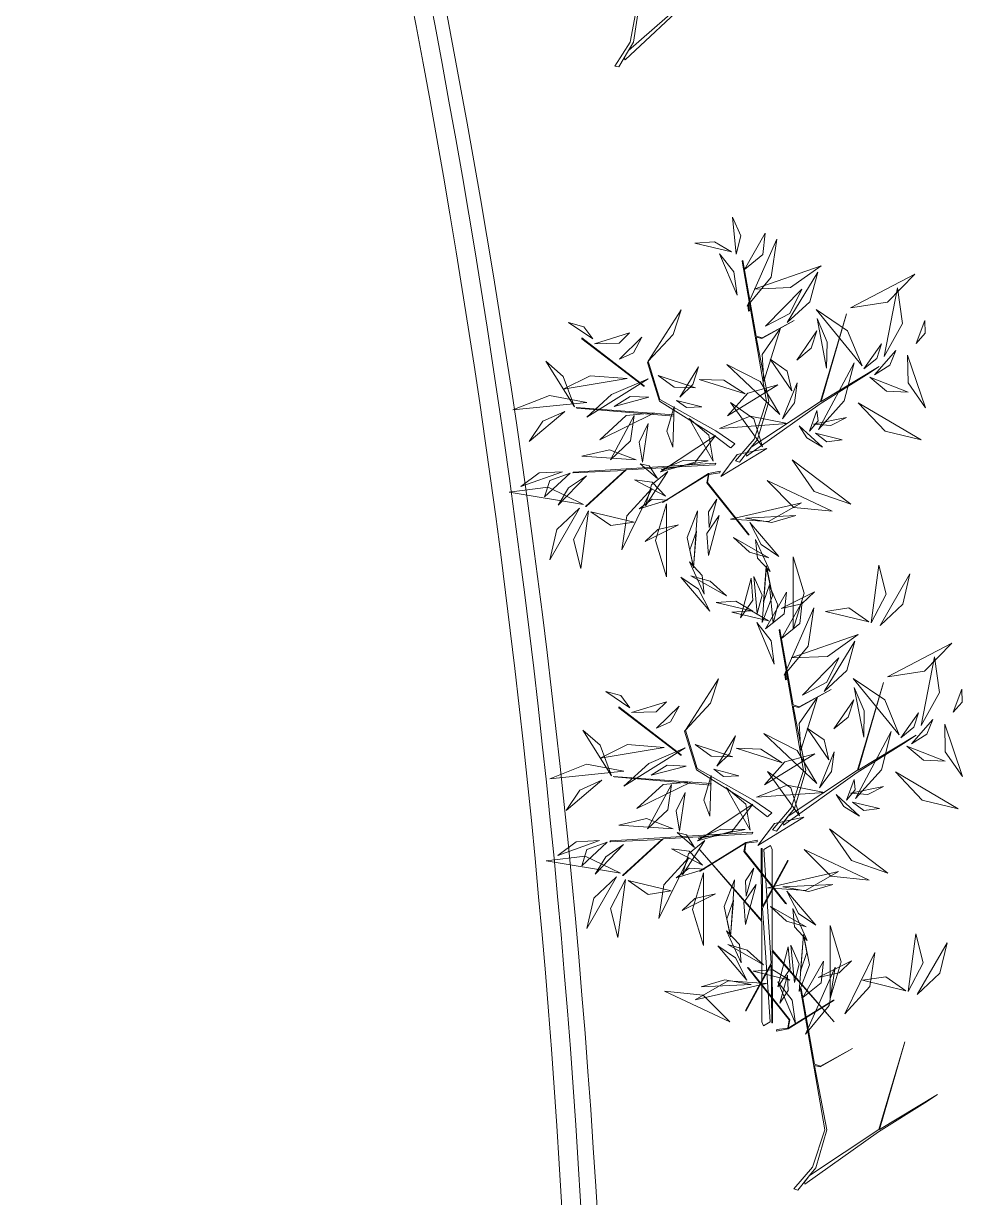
# Model space of a CAD drawing. Header units: centimetres. Extents: x 16433 to 114398, y -50094 to -12305.
# Drawn here: x 50772.4 to 51021.6, y -31588.8 to -31277.3 of the extents above; entities that cross this region are included whole.
import ezdxf

# ---------------------------------------------------------------- set-up
doc = ezdxf.new("R2010")
doc.units = ezdxf.units.CM
doc.header["$LTSCALE"] = 0.5
doc.layers.get('0').update_dxf_attribs({"linetype": 'CONTINUOUS'})
doc.layers.add('3-BAT C-Niveau-3', color=7, linetype='CONTINUOUS')

# ---------------------------------------------------------------- blocks, each defined once
blk = doc.blocks.new('Groupe-1')
at = {"color": 253, "linetype": 'Continuous', "lineweight": 5, "true_color": 0xa0a0a4, "flags": 128}
for points in [[(17786.23, -47151.85), (17786.34, -47151.61), (17789.29, -47177.46), (17788.9, -47177.47)], [(17795.16, -47168.28), (17795.35, -47168.28), (17804.78, -47149.6), (17804.52, -47149.65)], [(17700.82, -47196.15), (17701.01, -47196.14), (17710.44, -47177.46), (17710.18, -47177.51)], [(17691.89, -47179.72), (17692, -47179.48), (17694.95, -47205.33), (17694.56, -47205.34)], [(17776.85, -47192.28), (17775.68, -47189.39), (17765.87, -47178.79), (17765.91, -47178.96), (17775.5, -47189.37), (17773.18, -47189.4), (17761.67, -47202.77), (17761.65, -47203.03), (17773.27, -47189.58), (17775.45, -47189.51), (17776.38, -47192.32)], [(17780.31, -47195.78), (17786.91, -47199.56), (17797.3, -47200.95), (17832.67, -47187.61), (17832.89, -47187.78), (17813.83, -47194.96), (17813.65, -47196.68), (17819.79, -47204.14), (17813.48, -47196.6), (17813.55, -47195.08), (17797.38, -47201.49), (17786.9, -47200.43), (17784.6, -47199.19), (17800, -47215), (17824.13, -47217.47), (17800.02, -47215.19), (17812.02, -47228.53), (17809.77, -47226.24), (17799.36, -47215.03), (17782.07, -47198.42), (17782.56, -47198.2), (17784.6, -47199.19), (17780.15, -47196.85)], [(17677.21, -47205.6), (17661.81, -47225.24), (17680.52, -47221.6), (17680.52, -47221.84), (17665.44, -47224.81), (17678.79, -47229.15), (17678.63, -47229.25), (17665.02, -47224.89), (17635.74, -47232.47), (17634.38, -47230.93), (17635.32, -47230.33), (17661.52, -47225.36), (17677.03, -47205.78)], [(17682.51, -47220.15), (17681.34, -47217.26), (17671.53, -47206.66), (17671.57, -47206.83), (17681.16, -47217.24), (17678.84, -47217.27), (17667.33, -47230.63), (17667.31, -47230.9), (17678.93, -47217.45), (17681.11, -47217.38), (17682.04, -47220.19)], [(17685.97, -47223.65), (17692.57, -47227.43), (17702.96, -47228.82), (17738.33, -47215.48), (17738.55, -47215.64), (17719.49, -47222.83), (17719.31, -47224.55), (17725.45, -47232.01), (17719.14, -47224.47), (17719.21, -47222.95), (17703.04, -47229.36), (17692.56, -47228.3), (17690.26, -47227.05), (17705.66, -47242.87), (17729.79, -47245.33), (17705.68, -47243.06), (17717.68, -47256.4), (17715.43, -47254.11), (17705.02, -47242.9), (17687.73, -47226.29), (17688.22, -47226.06), (17690.26, -47227.05), (17685.81, -47224.72)], [(17633.62, -47234.64), (17634.79, -47237.53), (17644.6, -47248.13), (17644.56, -47247.96), (17634.97, -47237.55), (17637.29, -47237.52), (17648.8, -47224.16), (17648.82, -47223.89), (17637.2, -47237.35), (17635.02, -47237.42), (17634.09, -47234.6)], [(17638.92, -47249.19), (17654.32, -47229.56), (17635.61, -47233.19), (17635.61, -47232.95), (17650.69, -47229.98), (17637.34, -47225.64), (17637.5, -47225.55), (17651.11, -47229.9), (17680.39, -47222.32), (17681.75, -47223.86), (17680.81, -47224.47), (17654.61, -47229.43), (17639.1, -47249.01)], [(17593.37, -47246.94), (17599.97, -47250.72), (17610.35, -47252.11), (17645.73, -47238.77), (17645.94, -47238.93), (17626.88, -47246.12), (17626.71, -47247.84), (17632.85, -47255.3), (17626.54, -47247.76), (17626.6, -47246.24), (17610.43, -47252.64), (17599.95, -47251.59), (17597.65, -47250.34), (17613.05, -47266.16), (17637.18, -47268.62), (17613.07, -47266.35), (17625.07, -47279.69), (17622.83, -47277.4), (17612.42, -47266.19), (17595.12, -47249.57), (17595.62, -47249.35), (17597.65, -47250.34), (17593.2, -47248.01)]]:
    blk.add_lwpolyline(points, close=True, dxfattribs=at)
for points in [[(17769.16, -47154.09), (17772.31, -47167.41), (17760.97, -47158.94), (17761.03, -47159.08), (17772.55, -47167.7), (17778.26, -47190.67), (17778.72, -47190.77), (17769.38, -47154.09), (17769.14, -47153.98), (17769.16, -47154.05)], [(17783.45, -47193.83), (17785.9, -47188.89), (17792.12, -47173.01), (17801.63, -47167.97), (17801.99, -47168.12), (17792.52, -47173.06), (17787.16, -47189.18), (17784.68, -47194.78), (17783.5, -47193.93)], [(17674.82, -47181.96), (17677.97, -47195.27), (17666.63, -47186.81), (17666.69, -47186.95), (17678.21, -47195.57), (17683.92, -47218.54), (17684.38, -47218.64), (17675.04, -47181.96), (17674.8, -47181.85), (17674.82, -47181.92)], [(17689.11, -47221.7), (17691.56, -47216.76), (17697.78, -47200.88), (17707.29, -47195.84), (17707.65, -47195.99), (17698.18, -47200.93), (17692.82, -47217.05), (17690.34, -47222.65), (17689.16, -47221.8)]]:
    blk.add_lwpolyline(points, dxfattribs=at)
at = {"color": 253, "linetype": 'Continuous', "lineweight": 5, "true_color": 0xa0a0a4}
for points in [[(17788.2, -47154.1, -223.19), (17788.17, -47144.08, -225.59), (17782.62, -47135.22, -225.79), (17782.62, -47135.22, -225.79), (17788.2, -47154.1, -223.19)], [(17788.2, -47154.1, -223.19), (17788.17, -47144.08, -225.59), (17782.62, -47135.22, -225.79), (17782.62, -47135.22, -225.79), (17788.2, -47154.1, -223.19)], [(17761.43, -47158.27, -186.41), (17764.14, -47148.22, -187.61), (17760.98, -47138.29, -186.97), (17760.98, -47138.29, -186.97), (17761.43, -47158.27, -186.41)], [(17768.93, -47151.2, -174.84), (17767.43, -47145.16, -175.45), (17763.01, -47141.1, -176.76), (17763.01, -47141.1, -176.76), (17768.93, -47151.2, -174.84)], [(17784.78, -47148.86, -215.73), (17781.11, -47143.59, -216.78), (17775.12, -47141.01, -215.22), (17775.12, -47141.01, -215.22), (17784.78, -47148.86, -215.73)], [(17784.78, -47148.86, -215.73), (17781.11, -47143.59, -216.78), (17775.12, -47141.01, -215.22), (17775.12, -47141.01, -215.22), (17784.78, -47148.86, -215.73)], [(17786.39, -47151.11, -214.21), (17793.82, -47146.7, -211.43), (17796.9, -47141.43, -206.15), (17796.9, -47141.43, -206.15), (17786.39, -47151.11, -214.21)], [(17805.06, -47152.55, -211.6), (17807.78, -47149.58, -211.07), (17808.11, -47145.45, -211.1), (17808.11, -47145.45, -211.1), (17805.06, -47152.55, -211.6)], [(17768.93, -47153.27, -174.58), (17765.99, -47148.36, -172.2), (17761.45, -47147.81, -168.43), (17761.45, -47147.81, -168.43), (17768.93, -47153.27, -174.58)], [(17796.41, -47163.48, -221.24), (17795.33, -47153.72, -218.96), (17790.44, -47147.28, -214.31), (17790.44, -47147.28, -214.31), (17796.41, -47163.48, -221.24)], [(17760.29, -47157.43, -186.4), (17753.6, -47152.57, -186.75), (17745.36, -47152.22, -187), (17745.36, -47152.22, -187), (17760.29, -47157.43, -186.4)], [(17769.07, -47157.68, -186.97), (17764.98, -47153.62, -187.38), (17759.97, -47151.74, -185.5), (17759.97, -47151.74, -185.5), (17769.07, -47157.68, -186.97)], [(17775.63, -47169.85, -200.41), (17776.96, -47162.37, -200.32), (17773.92, -47155.47, -200.54), (17773.92, -47155.47, -200.54), (17775.63, -47169.85, -200.41)], [(17797.33, -47168.96, -210.1), (17791.47, -47160.21, -209.96), (17784.34, -47154.84, -205.95), (17784.34, -47154.84, -205.95), (17797.33, -47168.96, -210.1)], [(17803.86, -47153.27, -202.5), (17805.26, -47159.59, -200.11), (17808.45, -47161.83, -195.35), (17808.45, -47161.83, -195.35), (17803.86, -47153.27, -202.5)], [(17760.02, -47159.9, -182.25), (17751.79, -47157.41, -178.08), (17744.59, -47160.76, -173.29), (17744.59, -47160.76, -173.29), (17760.02, -47159.9, -182.25)], [(17759.9, -47160.61, -181.99), (17757.25, -47166.51, -181.12), (17759.33, -47172.4, -179.03), (17759.33, -47172.4, -179.03), (17759.9, -47160.61, -181.99)], [(17788.78, -47172.27, -233.25), (17786.68, -47165, -238.65), (17779.11, -47159.32, -241.93), (17779.11, -47159.32, -241.93), (17788.78, -47172.27, -233.25)], [(17792.59, -47170.08, -207.72), (17791.91, -47165.14, -206.62), (17788.49, -47161.44, -205.86), (17788.49, -47161.44, -205.86), (17792.59, -47170.08, -207.72)], [(17801.04, -47160.49, -218.46), (17803.39, -47163.82, -216.39), (17807.93, -47165.28, -215.43), (17807.93, -47165.28, -215.43), (17801.04, -47160.49, -218.46)], [(17693.86, -47181.97, -223.19), (17693.83, -47171.95, -225.59), (17688.28, -47163.09, -225.79), (17688.28, -47163.09, -225.79), (17693.86, -47181.97, -223.19)], [(17693.86, -47181.97, -223.19), (17693.83, -47171.95, -225.59), (17688.28, -47163.09, -225.79), (17688.28, -47163.09, -225.79), (17693.86, -47181.97, -223.19)], [(17774.39, -47163.1, -189.87), (17780.31, -47167.45, -186.93), (17787.08, -47167.16, -183.27), (17787.08, -47167.16, -183.27), (17774.39, -47163.1, -189.87)], [(17667.09, -47186.14, -186.41), (17669.8, -47176.09, -187.61), (17666.64, -47166.16, -186.97), (17666.64, -47166.16, -186.97), (17667.09, -47186.14, -186.41)], [(17801.99, -47168.12, -197.23), (17810.19, -47173.32, -194.28), (17816.99, -47174.19, -188.42), (17816.99, -47174.19, -188.42), (17801.99, -47168.12, -197.23)], [(17674.59, -47179.07, -174.84), (17673.09, -47173.03, -175.45), (17668.67, -47168.97, -176.76), (17668.67, -47168.97, -176.76), (17674.59, -47179.07, -174.84)], [(17690.44, -47176.73, -215.73), (17686.77, -47171.46, -216.78), (17680.78, -47168.87, -215.22), (17680.78, -47168.87, -215.22), (17690.44, -47176.73, -215.73)], [(17690.44, -47176.73, -215.73), (17686.77, -47171.46, -216.78), (17680.78, -47168.87, -215.22), (17680.78, -47168.87, -215.22), (17690.44, -47176.73, -215.73)], [(17692.05, -47178.98, -214.21), (17699.48, -47174.57, -211.43), (17702.56, -47169.3, -206.15), (17702.56, -47169.3, -206.15), (17692.05, -47178.98, -214.21)], [(17768.95, -47175.32, -207.25), (17760.58, -47170.19, -205.29), (17751.51, -47170.55, -201.98), (17751.51, -47170.55, -201.98), (17768.95, -47175.32, -207.25)], [(17767.6, -47179.26, -215.21), (17770.63, -47175.12, -213.09), (17770.35, -47170.4, -210.46), (17770.35, -47170.4, -210.46), (17767.6, -47179.26, -215.21)], [(17771.84, -47176.32, -177.75), (17774.71, -47173.56, -175.38), (17774.83, -47171.07, -172.12), (17774.83, -47171.07, -172.12), (17771.84, -47176.32, -177.75)], [(17785.71, -47171.18, -229.03), (17780.42, -47169.7, -227.48), (17775.38, -47171.62, -225.66), (17775.38, -47171.62, -225.66), (17785.71, -47171.18, -229.03)], [(17710.72, -47180.42, -211.6), (17713.44, -47177.45, -211.07), (17713.77, -47173.32, -211.1), (17713.77, -47173.32, -211.1), (17710.72, -47180.42, -211.6)], [(17766.65, -47179.97, -179.83), (17766.16, -47175.94, -178.67), (17763.02, -47173.03, -177.99), (17763.02, -47173.03, -177.99), (17766.65, -47179.97, -179.83)], [(17798.73, -47171.4, -199.77), (17796.44, -47176.11, -197.57), (17797.36, -47181.78, -196.35), (17797.36, -47181.78, -196.35), (17798.73, -47171.4, -199.77)], [(17674.59, -47181.14, -174.58), (17671.65, -47176.22, -172.2), (17667.11, -47175.68, -168.43), (17667.11, -47175.68, -168.43), (17674.59, -47181.14, -174.58)], [(17702.07, -47191.35, -221.24), (17700.99, -47181.59, -218.96), (17696.1, -47175.15, -214.31), (17696.1, -47175.15, -214.31), (17702.07, -47191.35, -221.24)], [(17760.78, -47184.1, -210.84), (17758.52, -47178.89, -209.98), (17754.8, -47176.22, -207.2), (17754.8, -47176.22, -207.2), (17760.78, -47184.1, -210.84)], [(17774.19, -47178.68, -207.06), (17769.85, -47175.05, -208.24), (17764.1, -47174.52, -209.24), (17764.1, -47174.52, -209.24), (17774.19, -47178.68, -207.06)], [(17773.74, -47176.79, -178.9), (17777.96, -47185.33, -176.01), (17785.94, -47189.34, -172.29), (17785.94, -47189.34, -172.29), (17773.74, -47176.79, -178.9)], [(17773.74, -47176.79, -178.9), (17777.96, -47185.33, -176.01), (17785.94, -47189.34, -172.29), (17785.94, -47189.34, -172.29), (17773.74, -47176.79, -178.9)], [(17778.97, -47188.62, -200.44), (17777.89, -47182.26, -199.26), (17774.32, -47176.85, -200.49), (17774.32, -47176.85, -200.49), (17778.97, -47188.62, -200.44)], [(17791.42, -47177.08, -198.87), (17784.64, -47176.38, -195.41), (17780.76, -47178.75, -190.33), (17780.76, -47178.75, -190.33), (17791.42, -47177.08, -198.87)], [(17793.16, -47177.44, -202.35), (17791.74, -47180.35, -200.21), (17792.69, -47184.35, -199.09), (17792.69, -47184.35, -199.09), (17793.16, -47177.44, -202.35)], [(17834.57, -47184.43, -183.47), (17836.36, -47179.48, -183.7), (17835.04, -47174.43, -184.07), (17835.04, -47174.43, -184.07), (17834.57, -47184.43, -183.47)], [(17834.57, -47184.43, -183.47), (17836.36, -47179.48, -183.7), (17835.04, -47174.43, -184.07), (17835.04, -47174.43, -184.07), (17834.57, -47184.43, -183.47)], [(17665.95, -47185.3, -186.4), (17659.26, -47180.44, -186.75), (17651.02, -47180.09, -187), (17651.02, -47180.09, -187), (17665.95, -47185.3, -186.4)], [(17674.73, -47185.55, -186.97), (17670.64, -47181.49, -187.38), (17665.63, -47179.61, -185.5), (17665.63, -47179.61, -185.5), (17674.73, -47185.55, -186.97)], [(17765.66, -47179.94, -179.52), (17755.6, -47178.87, -178.73), (17746.67, -47183.52, -177.91), (17746.67, -47183.52, -177.91), (17765.66, -47179.94, -179.52)], [(17794.1, -47178.09, -202.12), (17798.11, -47180.9, -201.54), (17802.94, -47181.48, -202.14), (17802.94, -47181.48, -202.14), (17794.1, -47178.09, -202.12)], [(17681.29, -47197.72, -200.41), (17682.63, -47190.24, -200.32), (17679.58, -47183.34, -200.54), (17679.58, -47183.34, -200.54), (17681.29, -47197.72, -200.41)], [(17702.99, -47196.83, -210.1), (17697.13, -47188.08, -209.96), (17690, -47182.71, -205.95), (17690, -47182.71, -205.95), (17702.99, -47196.83, -210.1)], [(17709.52, -47181.13, -202.5), (17710.92, -47187.46, -200.11), (17714.11, -47189.7, -195.35), (17714.11, -47189.7, -195.35), (17709.52, -47181.13, -202.5)], [(17779.12, -47189.97, -200.73), (17785.69, -47187.56, -197.34), (17789.04, -47181.56, -193.77), (17789.04, -47181.56, -193.77), (17779.12, -47189.97, -200.73)], [(17779.12, -47189.97, -200.73), (17785.69, -47187.56, -197.34), (17789.04, -47181.56, -193.77), (17789.04, -47181.56, -193.77), (17779.12, -47189.97, -200.73)], [(17798.25, -47194.99, -185.42), (17800.75, -47188.74, -185.31), (17799.73, -47182.32, -184.01), (17799.73, -47182.32, -184.01), (17798.25, -47194.99, -185.42)], [(17823.54, -47188.06, -199.98), (17829.47, -47186.04, -200.36), (17833.51, -47181.41, -199.46), (17833.51, -47181.41, -199.46), (17823.54, -47188.06, -199.98)], [(17834.16, -47185.71, -183.73), (17839.18, -47186.05, -181.29), (17843.69, -47182.96, -179.52), (17843.69, -47182.96, -179.52), (17834.16, -47185.71, -183.73)], [(17665.68, -47187.77, -182.25), (17657.45, -47185.28, -178.08), (17650.25, -47188.62, -173.29), (17650.25, -47188.62, -173.29), (17665.68, -47187.77, -182.25)], [(17665.56, -47188.48, -181.99), (17662.91, -47194.38, -181.12), (17664.99, -47200.27, -179.03), (17664.99, -47200.27, -179.03), (17665.56, -47188.48, -181.99)], [(17694.44, -47200.14, -233.25), (17692.34, -47192.87, -238.65), (17684.77, -47187.19, -241.93), (17684.77, -47187.19, -241.93), (17694.44, -47200.14, -233.25)], [(17698.25, -47197.95, -207.72), (17697.57, -47193.01, -206.62), (17694.15, -47189.31, -205.86), (17694.15, -47189.31, -205.86), (17698.25, -47197.95, -207.72)], [(17706.7, -47188.36, -218.46), (17709.05, -47191.69, -216.39), (17713.59, -47193.15, -215.43), (17713.59, -47193.15, -215.43), (17706.7, -47188.36, -218.46)], [(17739.85, -47196.48, -176.88), (17745.04, -47192.43, -176.9), (17747.29, -47187.25, -174.04), (17747.29, -47187.25, -174.04), (17739.85, -47196.48, -176.88)], [(17744.03, -47194.15, -161.32), (17748.78, -47192.78, -161.24), (17751.66, -47188.79, -160.95), (17751.66, -47188.79, -160.95), (17744.03, -47194.15, -161.32)], [(17744.63, -47200.05, -228.81), (17747.66, -47195.13, -229.15), (17748.15, -47189.77, -227.32), (17748.15, -47189.77, -227.32), (17744.63, -47200.05, -228.81)], [(17765.37, -47188.35, -247.3), (17757.92, -47186.96, -244.69), (17750.33, -47190.06, -243.35), (17750.33, -47190.06, -243.35), (17765.37, -47188.35, -247.3)], [(17765.37, -47188.35, -247.3), (17757.92, -47186.96, -244.69), (17750.33, -47190.06, -243.35), (17750.33, -47190.06, -243.35), (17765.37, -47188.35, -247.3)], [(17760, -47189.04, -223.21), (17754.85, -47188.25, -222.61), (17750.52, -47190.04, -220.88), (17750.52, -47190.04, -220.88), (17760, -47189.04, -223.21)], [(17760, -47189.04, -223.21), (17754.85, -47188.25, -222.61), (17750.52, -47190.04, -220.88), (17750.52, -47190.04, -220.88), (17760, -47189.04, -223.21)], [(17794.58, -47205.05, -204.31), (17802.18, -47198.29, -204.16), (17804.98, -47188.78, -202.67), (17804.98, -47188.78, -202.67), (17794.58, -47205.05, -204.31)], [(17830.62, -47188.63, -194.21), (17835.4, -47192.73, -192.81), (17841.14, -47192.24, -190.06), (17841.14, -47192.24, -190.06), (17830.62, -47188.63, -194.21)], [(17830.62, -47188.63, -194.21), (17835.4, -47192.73, -192.81), (17841.14, -47192.24, -190.06), (17841.14, -47192.24, -190.06), (17830.62, -47188.63, -194.21)], [(17680.05, -47190.96, -189.87), (17685.97, -47195.32, -186.93), (17692.74, -47195.03, -183.27), (17692.74, -47195.03, -183.27), (17680.05, -47190.96, -189.87)], [(17765.22, -47194.19, -186.16), (17759.94, -47191.85, -185.75), (17754.29, -47193.4, -185.13), (17754.29, -47193.4, -185.13), (17765.22, -47194.19, -186.16)], [(17769.37, -47192.81, -197.01), (17765.67, -47191.26, -196.39), (17761.65, -47192.19, -196.61), (17761.65, -47192.19, -196.61), (17769.37, -47192.81, -197.01)], [(17785.08, -47203.33, -210.57), (17782.05, -47195.92, -206.9), (17775.48, -47192.71, -202.54), (17775.48, -47192.71, -202.54), (17785.08, -47203.33, -210.57)], [(17785.26, -47202.09, -217.22), (17792.14, -47198.49, -219.34), (17795.27, -47191.58, -221.55), (17795.27, -47191.58, -221.55), (17785.26, -47202.09, -217.22)], [(17792.59, -47207.49, -176.08), (17792.67, -47197.39, -174.79), (17787.96, -47190.02, -170.69), (17787.96, -47190.02, -170.69), (17792.59, -47207.49, -176.08)], [(17802.18, -47203.05, -205.3), (17798.58, -47195.61, -204.92), (17791.61, -47191.43, -203.9), (17791.61, -47191.43, -203.9), (17802.18, -47203.05, -205.3)], [(17820, -47191.77, -203.84), (17820.12, -47191.99, -203.87), (17821.77, -47191.44, -202.04), (17821.66, -47191.24, -202.02), (17820, -47191.77, -203.84)], [(17821.21, -47191.19, -206.43), (17829.91, -47195.96, -204.4), (17840.17, -47195.62, -204.36), (17840.17, -47195.62, -204.36), (17821.21, -47191.19, -206.43)], [(17821.21, -47191.19, -206.43), (17829.91, -47195.96, -204.4), (17840.17, -47195.62, -204.36), (17840.17, -47195.62, -204.36), (17821.21, -47191.19, -206.43)], [(17825.99, -47192.16, -194.97), (17828.17, -47201.55, -192.57), (17835.39, -47208.44, -191.31), (17835.39, -47208.44, -191.31), (17825.99, -47192.16, -194.97)], [(17707.65, -47195.99, -197.23), (17715.85, -47201.19, -194.28), (17722.65, -47202.06, -188.42), (17722.65, -47202.06, -188.42), (17707.65, -47195.99, -197.23)], [(17674.61, -47203.19, -207.25), (17666.24, -47198.06, -205.29), (17657.17, -47198.42, -201.98), (17657.17, -47198.42, -201.98), (17674.61, -47203.19, -207.25)], [(17673.26, -47207.13, -215.21), (17676.29, -47202.99, -213.09), (17676.01, -47198.27, -210.46), (17676.01, -47198.27, -210.46), (17673.26, -47207.13, -215.21)], [(17677.5, -47204.19, -177.75), (17680.37, -47201.43, -175.38), (17680.49, -47198.94, -172.12), (17680.49, -47198.94, -172.12), (17677.5, -47204.19, -177.75)], [(17691.37, -47199.05, -229.03), (17686.08, -47197.57, -227.48), (17681.04, -47199.49, -225.66), (17681.04, -47199.49, -225.66), (17691.37, -47199.05, -229.03)], [(17704.39, -47199.27, -199.77), (17702.1, -47203.98, -197.57), (17703.02, -47209.65, -196.35), (17703.02, -47209.65, -196.35), (17704.39, -47199.27, -199.77)], [(17741.97, -47207.72, -183.47), (17743.76, -47202.77, -183.7), (17742.44, -47197.72, -184.07), (17742.44, -47197.72, -184.07), (17741.97, -47207.72, -183.47)], [(17741.97, -47207.72, -183.47), (17743.76, -47202.77, -183.7), (17742.44, -47197.72, -184.07), (17742.44, -47197.72, -184.07), (17741.97, -47207.72, -183.47)], [(17760.18, -47199, -228.81), (17757.15, -47203.92, -229.15), (17756.66, -47209.28, -227.32), (17756.66, -47209.28, -227.32), (17760.18, -47199, -228.81)], [(17764.87, -47197.31, -225.36), (17766.09, -47207.37, -224.7), (17772.64, -47215.04, -224), (17772.64, -47215.04, -224), (17764.87, -47197.31, -225.36)], [(17817.06, -47200.92, -188.89), (17809.34, -47197.5, -185.79), (17802.47, -47199.22, -181.22), (17802.47, -47199.22, -181.22), (17817.06, -47200.92, -188.89)], [(17816.89, -47196.96, -207.16), (17821.41, -47202.63, -205.48), (17828.35, -47204.57, -203.83), (17828.35, -47204.57, -203.83), (17816.89, -47196.96, -207.16)], [(17816.89, -47196.96, -207.16), (17821.41, -47202.63, -205.48), (17828.35, -47204.57, -203.83), (17828.35, -47204.57, -203.83), (17816.89, -47196.96, -207.16)], [(17672.31, -47207.83, -179.83), (17671.82, -47203.81, -178.67), (17668.68, -47200.9, -177.99), (17668.68, -47200.9, -177.99), (17672.31, -47207.83, -179.83)], [(17679.85, -47206.55, -207.06), (17675.51, -47202.92, -208.24), (17669.76, -47202.39, -209.24), (17669.76, -47202.39, -209.24), (17679.85, -47206.55, -207.06)], [(17740.23, -47212.3, -183.47), (17742.02, -47207.35, -183.7), (17740.7, -47202.3, -184.07), (17740.7, -47202.3, -184.07), (17740.23, -47212.3, -183.47)], [(17740.23, -47212.3, -183.47), (17742.02, -47207.35, -183.7), (17740.7, -47202.3, -184.07), (17740.7, -47202.3, -184.07), (17740.23, -47212.3, -183.47)], [(17765.89, -47201.24, -183.78), (17766.02, -47208.28, -183.14), (17769.02, -47214.17, -184.94), (17769.02, -47214.17, -184.94), (17765.89, -47201.24, -183.78)], [(17801.3, -47207.02, -184.69), (17806.25, -47204.8, -183.17), (17808.52, -47199.74, -181.63), (17808.52, -47199.74, -181.63), (17801.3, -47207.02, -184.69)], [(17818.89, -47202.38, -201.48), (17825.45, -47207.3, -202.35), (17833.55, -47207.89, -201.76), (17833.55, -47207.89, -201.76), (17818.89, -47202.38, -201.48)], [(17633.75, -47221.95, -220.85), (17639.43, -47213.68, -221.31), (17638.54, -47203.46, -222.56), (17638.54, -47203.46, -222.56), (17633.75, -47221.95, -220.85)], [(17666.44, -47211.97, -210.84), (17664.18, -47206.76, -209.98), (17660.46, -47204.09, -207.2), (17660.46, -47204.09, -207.2), (17666.44, -47211.97, -210.84)], [(17679.4, -47204.66, -178.9), (17683.62, -47213.19, -176.01), (17691.6, -47217.21, -172.29), (17691.6, -47217.21, -172.29), (17679.4, -47204.66, -178.9)], [(17679.4, -47204.66, -178.9), (17683.62, -47213.19, -176.01), (17691.6, -47217.21, -172.29), (17691.6, -47217.21, -172.29), (17679.4, -47204.66, -178.9)], [(17684.63, -47216.49, -200.44), (17683.55, -47210.13, -199.26), (17679.98, -47204.72, -200.49), (17679.98, -47204.72, -200.49), (17684.63, -47216.49, -200.44)], [(17697.08, -47204.95, -198.87), (17690.3, -47204.25, -195.41), (17686.42, -47206.62, -190.33), (17686.42, -47206.62, -190.33), (17697.08, -47204.95, -198.87)], [(17698.82, -47205.31, -202.35), (17697.4, -47208.22, -200.21), (17698.35, -47212.22, -199.09), (17698.35, -47212.22, -199.09), (17698.82, -47205.31, -202.35)], [(17739.59, -47204.87, -186.16), (17744.87, -47207.2, -185.75), (17750.52, -47205.65, -185.13), (17750.52, -47205.65, -185.13), (17739.59, -47204.87, -186.16)], [(17760.78, -47204.9, -161.32), (17756.03, -47206.27, -161.24), (17753.15, -47210.26, -160.95), (17753.15, -47210.26, -160.95), (17760.78, -47204.9, -161.32)], [(17764.96, -47202.57, -176.88), (17759.77, -47206.62, -176.9), (17757.52, -47211.8, -174.04), (17757.52, -47211.8, -174.04), (17764.96, -47202.57, -176.88)], [(17776.72, -47204.97, -220.85), (17771.04, -47213.25, -221.31), (17771.93, -47223.47, -222.56), (17771.93, -47223.47, -222.56), (17776.72, -47204.97, -220.85)], [(17671.32, -47207.81, -179.52), (17661.26, -47206.74, -178.73), (17652.33, -47211.39, -177.91), (17652.33, -47211.39, -177.91), (17671.32, -47207.81, -179.52)], [(17699.76, -47205.96, -202.12), (17703.77, -47208.77, -201.54), (17708.6, -47209.34, -202.14), (17708.6, -47209.34, -202.14), (17699.76, -47205.96, -202.12)], [(17741.55, -47209, -183.73), (17746.57, -47209.34, -181.29), (17751.08, -47206.25, -179.52), (17751.08, -47206.25, -179.52), (17741.55, -47209, -183.73)], [(17793.53, -47205.92, -204.62), (17798.37, -47208.26, -205.07), (17803.67, -47208.02, -204.23), (17803.67, -47208.02, -204.23), (17793.53, -47205.92, -204.62)], [(17809.6, -47206.77, -195.33), (17813.4, -47209.93, -195.1), (17818.17, -47210.53, -194.26), (17818.17, -47210.53, -194.26), (17809.6, -47206.77, -195.33)], [(17684.78, -47217.83, -200.73), (17691.35, -47215.43, -197.34), (17694.7, -47209.43, -193.77), (17694.7, -47209.43, -193.77), (17684.78, -47217.83, -200.73)], [(17684.78, -47217.83, -200.73), (17691.35, -47215.43, -197.34), (17694.7, -47209.43, -193.77), (17694.7, -47209.43, -193.77), (17684.78, -47217.83, -200.73)], [(17703.91, -47222.86, -185.42), (17706.41, -47216.6, -185.31), (17705.39, -47210.18, -184.01), (17705.39, -47210.18, -184.01), (17703.91, -47222.86, -185.42)], [(17729.2, -47215.93, -199.98), (17735.13, -47213.91, -200.36), (17739.17, -47209.28, -199.46), (17739.17, -47209.28, -199.46), (17729.2, -47215.93, -199.98)], [(17739.44, -47210.71, -247.3), (17746.89, -47212.1, -244.69), (17754.48, -47208.99, -243.35), (17754.48, -47208.99, -243.35), (17739.44, -47210.71, -247.3)], [(17739.44, -47210.71, -247.3), (17746.89, -47212.1, -244.69), (17754.48, -47208.99, -243.35), (17754.48, -47208.99, -243.35), (17739.44, -47210.71, -247.3)], [(17739.82, -47213.58, -183.73), (17744.84, -47213.92, -181.29), (17749.35, -47210.83, -179.52), (17749.35, -47210.83, -179.52), (17739.82, -47213.58, -183.73)], [(17744.81, -47210.01, -223.21), (17749.96, -47210.8, -222.61), (17754.29, -47209.01, -220.88), (17754.29, -47209.01, -220.88), (17744.81, -47210.01, -223.21)], [(17744.81, -47210.01, -223.21), (17749.96, -47210.8, -222.61), (17754.29, -47209.01, -220.88), (17754.29, -47209.01, -220.88), (17744.81, -47210.01, -223.21)], [(17783.35, -47210.53, -220.09), (17776.18, -47217.83, -220.53), (17774.67, -47227.95, -219.34), (17774.67, -47227.95, -219.34), (17783.35, -47210.53, -220.09)], [(17792.59, -47210.63, -171.59), (17789.83, -47213.19, -169.03), (17788.14, -47217.75, -167.96), (17788.14, -47217.75, -167.96), (17792.59, -47210.63, -171.59)], [(17808.97, -47214.95, -196.26), (17815.78, -47213.83, -195.05), (17821.42, -47210.01, -196.39), (17821.42, -47210.01, -196.39), (17808.97, -47214.95, -196.26)], [(17811.3, -47224.1, -228.97), (17819.71, -47218.59, -227.8), (17823.69, -47209.34, -227.09), (17823.69, -47209.34, -227.09), (17811.3, -47224.1, -228.97)], [(17645.6, -47229.61, -225.36), (17644.38, -47219.55, -224.7), (17637.83, -47211.88, -224), (17637.83, -47211.88, -224), (17645.6, -47229.61, -225.36)], [(17644.58, -47225.68, -183.78), (17644.45, -47218.64, -183.14), (17641.45, -47212.75, -184.94), (17641.45, -47212.75, -184.94), (17644.58, -47225.68, -183.78)], [(17671.03, -47216.22, -247.3), (17663.58, -47214.82, -244.69), (17655.99, -47217.93, -243.35), (17655.99, -47217.93, -243.35), (17671.03, -47216.22, -247.3)], [(17671.03, -47216.22, -247.3), (17663.58, -47214.82, -244.69), (17655.99, -47217.93, -243.35), (17655.99, -47217.93, -243.35), (17671.03, -47216.22, -247.3)], [(17738.01, -47211.92, -194.21), (17742.8, -47216.01, -192.81), (17748.53, -47215.53, -190.06), (17748.53, -47215.53, -190.06), (17738.01, -47211.92, -194.21)], [(17738.01, -47211.92, -194.21), (17742.8, -47216.01, -192.81), (17748.53, -47215.53, -190.06), (17748.53, -47215.53, -190.06), (17738.01, -47211.92, -194.21)], [(17791.68, -47213.57, -212.09), (17794.78, -47215.32, -209.87), (17797.43, -47214.52, -207.1), (17797.43, -47214.52, -207.1), (17791.68, -47213.57, -212.09)], [(17791.68, -47213.57, -212.09), (17794.78, -47215.32, -209.87), (17797.43, -47214.52, -207.1), (17797.43, -47214.52, -207.1), (17791.68, -47213.57, -212.09)], [(17793.7, -47214.27, -172.05), (17794.19, -47218.88, -171.7), (17797.03, -47222.56, -172.02), (17797.03, -47222.56, -172.02), (17793.7, -47214.27, -172.05)], [(17793.7, -47214.27, -172.05), (17794.19, -47218.88, -171.7), (17797.03, -47222.56, -172.02), (17797.03, -47222.56, -172.02), (17793.7, -47214.27, -172.05)], [(17645.51, -47224.35, -176.88), (17650.7, -47220.3, -176.9), (17652.95, -47215.12, -174.04), (17652.95, -47215.12, -174.04), (17645.51, -47224.35, -176.88)], [(17649.69, -47222.02, -161.32), (17654.44, -47220.65, -161.24), (17657.32, -47216.66, -160.95), (17657.32, -47216.66, -160.95), (17649.69, -47222.02, -161.32)], [(17650.29, -47227.92, -228.81), (17653.32, -47223, -229.15), (17653.81, -47217.64, -227.32), (17653.81, -47217.64, -227.32), (17650.29, -47227.92, -228.81)], [(17665.66, -47216.91, -223.21), (17660.51, -47216.12, -222.61), (17656.18, -47217.91, -220.88), (17656.18, -47217.91, -220.88), (17665.66, -47216.91, -223.21)], [(17665.66, -47216.91, -223.21), (17660.51, -47216.12, -222.61), (17656.18, -47217.91, -220.88), (17656.18, -47217.91, -220.88), (17665.66, -47216.91, -223.21)], [(17698.25, -47235.36, -176.08), (17698.33, -47225.26, -174.79), (17693.62, -47217.89, -170.69), (17693.62, -47217.89, -170.69), (17698.25, -47235.36, -176.08)], [(17700.24, -47232.92, -204.31), (17707.84, -47226.16, -204.16), (17710.64, -47216.64, -202.67), (17710.64, -47216.64, -202.67), (17700.24, -47232.92, -204.31)], [(17736.28, -47216.5, -194.21), (17741.06, -47220.59, -192.81), (17746.8, -47220.11, -190.06), (17746.8, -47220.11, -190.06), (17736.28, -47216.5, -194.21)], [(17736.28, -47216.5, -194.21), (17741.06, -47220.59, -192.81), (17746.8, -47220.11, -190.06), (17746.8, -47220.11, -190.06), (17736.28, -47216.5, -194.21)], [(17739.15, -47219.11, -179.52), (17749.21, -47220.18, -178.73), (17758.14, -47215.53, -177.91), (17758.14, -47215.53, -177.91), (17739.15, -47219.11, -179.52)], [(17744.03, -47214.95, -210.84), (17746.29, -47220.16, -209.98), (17750.01, -47222.83, -207.2), (17750.01, -47222.83, -207.2), (17744.03, -47214.95, -210.84)], [(17791.44, -47215.25, -213.12), (17789.79, -47218.59, -210.71), (17791.07, -47222.57, -208.62), (17791.07, -47222.57, -208.62), (17791.44, -47215.25, -213.12)], [(17791.44, -47215.25, -213.12), (17789.79, -47218.59, -210.71), (17791.07, -47222.57, -208.62), (17791.07, -47222.57, -208.62), (17791.44, -47215.25, -213.12)], [(17792.53, -47215.83, -212.64), (17801.32, -47221.17, -211.07), (17811.72, -47221.86, -212.06), (17811.72, -47221.86, -212.06), (17792.53, -47215.83, -212.64)], [(17792.53, -47215.83, -212.64), (17801.32, -47221.17, -211.07), (17811.72, -47221.86, -212.06), (17811.72, -47221.86, -212.06), (17792.53, -47215.83, -212.64)], [(17670.88, -47222.06, -186.16), (17665.6, -47219.72, -185.75), (17659.95, -47221.27, -185.13), (17659.95, -47221.27, -185.13), (17670.88, -47222.06, -186.16)], [(17675.03, -47220.68, -197.01), (17671.33, -47219.13, -196.39), (17667.31, -47220.06, -196.61), (17667.31, -47220.06, -196.61), (17675.03, -47220.68, -197.01)], [(17690.74, -47231.19, -210.57), (17687.71, -47223.79, -206.9), (17681.14, -47220.58, -202.54), (17681.14, -47220.58, -202.54), (17690.74, -47231.19, -210.57)], [(17690.92, -47229.96, -217.22), (17697.8, -47226.36, -219.34), (17700.93, -47219.45, -221.55), (17700.93, -47219.45, -221.55), (17690.92, -47229.96, -217.22)], [(17707.84, -47230.92, -205.3), (17704.24, -47223.48, -204.92), (17697.27, -47219.3, -203.9), (17697.27, -47219.3, -203.9), (17707.84, -47230.92, -205.3)], [(17725.66, -47219.64, -203.84), (17725.78, -47219.86, -203.87), (17727.43, -47219.31, -202.04), (17727.32, -47219.11, -202.02), (17725.66, -47219.64, -203.84)], [(17726.87, -47219.06, -206.43), (17735.57, -47223.83, -204.4), (17745.83, -47223.48, -204.36), (17745.83, -47223.48, -204.36), (17726.87, -47219.06, -206.43)], [(17726.87, -47219.06, -206.43), (17735.57, -47223.83, -204.4), (17745.83, -47223.48, -204.36), (17745.83, -47223.48, -204.36), (17726.87, -47219.06, -206.43)], [(17731.65, -47220.03, -194.97), (17733.83, -47229.42, -192.57), (17741.05, -47236.31, -191.31), (17741.05, -47236.31, -191.31), (17731.65, -47220.03, -194.97)], [(17825.85, -47218.21, -215.07), (17829.14, -47227.55, -213.8), (17837.77, -47233.29, -214.42), (17837.77, -47233.29, -214.42), (17825.85, -47218.21, -215.07)], [(17647.63, -47235.59, -183.47), (17649.42, -47230.64, -183.7), (17648.1, -47225.59, -184.07), (17648.1, -47225.59, -184.07), (17647.63, -47235.59, -183.47)], [(17647.63, -47235.59, -183.47), (17649.42, -47230.64, -183.7), (17648.1, -47225.59, -184.07), (17648.1, -47225.59, -184.07), (17647.63, -47235.59, -183.47)], [(17665.84, -47226.87, -228.81), (17662.81, -47231.79, -229.15), (17662.32, -47237.15, -227.32), (17662.32, -47237.15, -227.32), (17665.84, -47226.87, -228.81)], [(17670.53, -47225.18, -225.36), (17671.75, -47235.24, -224.7), (17678.3, -47242.91, -224), (17678.3, -47242.91, -224), (17670.53, -47225.18, -225.36)], [(17722.72, -47228.79, -188.89), (17715, -47225.37, -185.79), (17708.13, -47227.08, -181.22), (17708.13, -47227.08, -181.22), (17722.72, -47228.79, -188.89)], [(17722.55, -47224.83, -207.16), (17727.07, -47230.5, -205.48), (17734.01, -47232.44, -203.83), (17734.01, -47232.44, -203.83), (17722.55, -47224.83, -207.16)], [(17722.55, -47224.83, -207.16), (17727.07, -47230.5, -205.48), (17734.01, -47232.44, -203.83), (17734.01, -47232.44, -203.83), (17722.55, -47224.83, -207.16)], [(17744.91, -47238.44, -181.99), (17747.56, -47232.54, -181.12), (17745.48, -47226.65, -179.03), (17745.48, -47226.65, -179.03), (17744.91, -47238.44, -181.99)], [(17801.45, -47224.93, -223.66), (17795.38, -47233.32, -222.36), (17794.89, -47243.11, -219.58), (17794.89, -47243.11, -219.58), (17801.45, -47224.93, -223.66)], [(17808.7, -47226.67, -232.48), (17805.92, -47231.65, -232.45), (17806.73, -47237.38, -231.83), (17806.73, -47237.38, -231.83), (17808.7, -47226.67, -232.48)], [(17810.61, -47224.69, -229.3), (17813.98, -47227.58, -228.25), (17817.96, -47228.04, -226.49), (17817.96, -47228.04, -226.49), (17810.61, -47224.69, -229.3)], [(17670.62, -47230.44, -176.88), (17665.43, -47234.49, -176.9), (17663.18, -47239.67, -174.04), (17663.18, -47239.67, -174.04), (17670.62, -47230.44, -176.88)], [(17671.55, -47229.11, -183.78), (17671.68, -47236.15, -183.14), (17674.68, -47242.04, -184.94), (17674.68, -47242.04, -184.94), (17671.55, -47229.11, -183.78)], [(17706.96, -47234.89, -184.69), (17711.91, -47232.67, -183.17), (17714.18, -47227.61, -181.63), (17714.18, -47227.61, -181.63), (17706.96, -47234.89, -184.69)], [(17724.56, -47230.25, -201.48), (17731.11, -47235.17, -202.35), (17739.21, -47235.76, -201.76), (17739.21, -47235.76, -201.76), (17724.56, -47230.25, -201.48)], [(17809.58, -47227.72, -232.75), (17812.86, -47231.27, -233.5), (17816.97, -47232.13, -235.42), (17816.97, -47232.13, -235.42), (17809.58, -47227.72, -232.75)], [(17814.82, -47229.4, -228.35), (17824.32, -47232.52, -229.1), (17833.37, -47229.45, -232.12), (17833.37, -47229.45, -232.12), (17814.82, -47229.4, -228.35)], [(17636.6, -47239.22, -199.98), (17642.52, -47237.2, -200.36), (17646.56, -47232.57, -199.46), (17646.56, -47232.57, -199.46), (17636.6, -47239.22, -199.98)], [(17645.25, -47232.73, -186.16), (17650.53, -47235.07, -185.75), (17656.18, -47233.52, -185.13), (17656.18, -47233.52, -185.13), (17645.25, -47232.73, -186.16)], [(17666.44, -47232.77, -161.32), (17661.69, -47234.14, -161.24), (17658.81, -47238.13, -160.95), (17658.81, -47238.13, -160.95), (17666.44, -47232.77, -161.32)], [(17682.38, -47232.84, -220.85), (17676.7, -47241.11, -221.31), (17677.59, -47251.33, -222.56), (17677.59, -47251.33, -222.56), (17682.38, -47232.84, -220.85)], [(17641.1, -47234.11, -197.01), (17644.8, -47235.66, -196.39), (17648.82, -47234.73, -196.61), (17648.82, -47234.73, -196.61), (17641.1, -47234.11, -197.01)], [(17647.21, -47236.87, -183.73), (17652.23, -47237.21, -181.29), (17656.74, -47234.11, -179.52), (17656.74, -47234.11, -179.52), (17647.21, -47236.87, -183.73)], [(17699.19, -47233.79, -204.62), (17704.03, -47236.13, -205.07), (17709.33, -47235.89, -204.23), (17709.33, -47235.89, -204.23), (17699.19, -47233.79, -204.62)], [(17715.26, -47234.63, -195.33), (17719.06, -47237.8, -195.1), (17723.83, -47238.4, -194.26), (17723.83, -47238.4, -194.26), (17715.26, -47234.63, -195.33)], [(17816.35, -47235.42, -212.86), (17809.15, -47236.91, -209.91), (17803.52, -47242.67, -208.14), (17803.52, -47242.67, -208.14), (17816.35, -47235.42, -212.86)], [(17816.35, -47235.42, -212.86), (17809.15, -47236.91, -209.91), (17803.52, -47242.67, -208.14), (17803.52, -47242.67, -208.14), (17816.35, -47235.42, -212.86)], [(17643.67, -47239.79, -194.21), (17648.46, -47243.88, -192.81), (17654.19, -47243.4, -190.06), (17654.19, -47243.4, -190.06), (17643.67, -47239.79, -194.21)], [(17643.67, -47239.79, -194.21), (17648.46, -47243.88, -192.81), (17654.19, -47243.4, -190.06), (17654.19, -47243.4, -190.06), (17643.67, -47239.79, -194.21)], [(17645.1, -47238.57, -247.3), (17652.55, -47239.97, -244.69), (17660.14, -47236.86, -243.35), (17660.14, -47236.86, -243.35), (17645.1, -47238.57, -247.3)], [(17645.1, -47238.57, -247.3), (17652.55, -47239.97, -244.69), (17660.14, -47236.86, -243.35), (17660.14, -47236.86, -243.35), (17645.1, -47238.57, -247.3)], [(17650.47, -47237.88, -223.21), (17655.62, -47238.67, -222.61), (17659.95, -47236.88, -220.88), (17659.95, -47236.88, -220.88), (17650.47, -47237.88, -223.21)], [(17650.47, -47237.88, -223.21), (17655.62, -47238.67, -222.61), (17659.95, -47236.88, -220.88), (17659.95, -47236.88, -220.88), (17650.47, -47237.88, -223.21)], [(17689.01, -47238.4, -220.09), (17681.84, -47245.7, -220.53), (17680.33, -47255.82, -219.34), (17680.33, -47255.82, -219.34), (17689.01, -47238.4, -220.09)], [(17698.25, -47238.49, -171.59), (17695.49, -47241.05, -169.03), (17693.8, -47245.62, -167.96), (17693.8, -47245.62, -167.96), (17698.25, -47238.49, -171.59)], [(17714.63, -47242.82, -196.26), (17721.44, -47241.69, -195.05), (17727.08, -47237.88, -196.39), (17727.08, -47237.88, -196.39), (17714.63, -47242.82, -196.26)], [(17716.96, -47251.97, -228.97), (17725.37, -47246.46, -227.8), (17729.35, -47237.21, -227.09), (17729.35, -47237.21, -227.09), (17716.96, -47251.97, -228.97)], [(17744.79, -47239.15, -182.25), (17753.02, -47241.64, -178.08), (17760.22, -47238.3, -173.29), (17760.22, -47238.3, -173.29), (17744.79, -47239.15, -182.25)], [(17819.84, -47237.05, -211.21), (17822.91, -47238.93, -209.03), (17826.26, -47238.15, -206.71), (17826.26, -47238.15, -206.71), (17819.84, -47237.05, -211.21)], [(17819.84, -47237.05, -211.21), (17822.91, -47238.93, -209.03), (17826.26, -47238.15, -206.71), (17826.26, -47238.15, -206.71), (17819.84, -47237.05, -211.21)], [(17634.27, -47242.35, -206.43), (17642.97, -47247.11, -204.4), (17653.22, -47246.77, -204.36), (17653.22, -47246.77, -204.36), (17634.27, -47242.35, -206.43)], [(17634.27, -47242.35, -206.43), (17642.97, -47247.11, -204.4), (17653.22, -47246.77, -204.36), (17653.22, -47246.77, -204.36), (17634.27, -47242.35, -206.43)], [(17649.69, -47242.82, -210.84), (17651.95, -47248.03, -209.98), (17655.67, -47250.7, -207.2), (17655.67, -47250.7, -207.2), (17649.69, -47242.82, -210.84)], [(17697.34, -47241.44, -212.09), (17700.44, -47243.19, -209.87), (17703.09, -47242.39, -207.1), (17703.09, -47242.39, -207.1), (17697.34, -47241.44, -212.09)], [(17697.34, -47241.44, -212.09), (17700.44, -47243.19, -209.87), (17703.09, -47242.39, -207.1), (17703.09, -47242.39, -207.1), (17697.34, -47241.44, -212.09)], [(17699.36, -47242.14, -172.05), (17699.85, -47246.75, -171.7), (17702.69, -47250.43, -172.02), (17702.69, -47250.43, -172.02), (17699.36, -47242.14, -172.05)], [(17699.36, -47242.14, -172.05), (17699.85, -47246.75, -171.7), (17702.69, -47250.43, -172.02), (17702.69, -47250.43, -172.02), (17699.36, -47242.14, -172.05)], [(17744.52, -47241.62, -186.4), (17751.21, -47246.48, -186.75), (17759.45, -47246.83, -187), (17759.45, -47246.83, -187), (17744.52, -47241.62, -186.4)], [(17644.81, -47246.98, -179.52), (17654.87, -47248.05, -178.73), (17663.8, -47243.4, -177.91), (17663.8, -47243.4, -177.91), (17644.81, -47246.98, -179.52)], [(17697.1, -47243.11, -213.12), (17695.45, -47246.45, -210.71), (17696.73, -47250.44, -208.62), (17696.73, -47250.44, -208.62), (17697.1, -47243.11, -213.12)], [(17697.1, -47243.11, -213.12), (17695.45, -47246.45, -210.71), (17696.73, -47250.44, -208.62), (17696.73, -47250.44, -208.62), (17697.1, -47243.11, -213.12)], [(17698.2, -47243.7, -212.64), (17706.98, -47249.04, -211.07), (17717.38, -47249.73, -212.06), (17717.38, -47249.73, -212.06), (17698.2, -47243.7, -212.64)], [(17698.2, -47243.7, -212.64), (17706.98, -47249.04, -211.07), (17717.38, -47249.73, -212.06), (17717.38, -47249.73, -212.06), (17698.2, -47243.7, -212.64)], [(17731.51, -47246.08, -215.07), (17734.8, -47255.42, -213.8), (17743.43, -47261.16, -214.42), (17743.43, -47261.16, -214.42), (17731.51, -47246.08, -215.07)], [(17641.52, -47251.6, -207.25), (17649.89, -47256.73, -205.29), (17658.96, -47256.37, -201.98), (17658.96, -47256.37, -201.98), (17641.52, -47251.6, -207.25)], [(17650.57, -47266.31, -181.99), (17653.22, -47260.41, -181.12), (17651.14, -47254.52, -179.03), (17651.14, -47254.52, -179.03), (17650.57, -47266.31, -181.99)], [(17707.11, -47252.8, -223.66), (17701.04, -47261.19, -222.36), (17700.55, -47270.98, -219.58), (17700.55, -47270.98, -219.58), (17707.11, -47252.8, -223.66)], [(17714.36, -47254.54, -232.48), (17711.58, -47259.52, -232.45), (17712.39, -47265.25, -231.83), (17712.39, -47265.25, -231.83), (17714.36, -47254.54, -232.48)], [(17716.27, -47252.56, -229.3), (17719.64, -47255.45, -228.25), (17723.62, -47255.91, -226.49), (17723.62, -47255.91, -226.49), (17716.27, -47252.56, -229.3)], [(17715.24, -47255.59, -232.75), (17718.52, -47259.14, -233.5), (17722.63, -47260, -235.42), (17722.63, -47260, -235.42), (17715.24, -47255.59, -232.75)], [(17720.48, -47257.27, -228.35), (17729.98, -47260.39, -229.1), (17739.03, -47257.32, -232.12), (17739.03, -47257.32, -232.12), (17720.48, -47257.27, -228.35)], [(17722.01, -47263.29, -212.86), (17714.81, -47264.78, -209.91), (17709.18, -47270.53, -208.14), (17709.18, -47270.53, -208.14), (17722.01, -47263.29, -212.86)], [(17722.01, -47263.29, -212.86), (17714.81, -47264.78, -209.91), (17709.18, -47270.53, -208.14), (17709.18, -47270.53, -208.14), (17722.01, -47263.29, -212.86)], [(17650.45, -47267.02, -182.25), (17658.68, -47269.51, -178.08), (17665.88, -47266.17, -173.29), (17665.88, -47266.17, -173.29), (17650.45, -47267.02, -182.25)], [(17725.5, -47264.92, -211.21), (17728.57, -47266.8, -209.03), (17731.92, -47266.02, -206.71), (17731.92, -47266.02, -206.71), (17725.5, -47264.92, -211.21)], [(17725.5, -47264.92, -211.21), (17728.57, -47266.8, -209.03), (17731.92, -47266.02, -206.71), (17731.92, -47266.02, -206.71), (17725.5, -47264.92, -211.21)], [(17650.18, -47269.49, -186.4), (17656.87, -47274.35, -186.75), (17665.11, -47274.7, -187), (17665.11, -47274.7, -187), (17650.18, -47269.49, -186.4)]]:
    blk.add_polyline3d(points, dxfattribs=at)
blk = doc.blocks.new('Groupe-2-1')
at = {"color": 253, "linetype": 'Continuous', "lineweight": 5, "true_color": 0xa0a0a4, "flags": 128}
blk.add_lwpolyline([(17877.24, -47144.8), (17884.29, -47147.66), (17894.77, -47147.65), (17928.03, -47129.68), (17928.27, -47129.81), (17910.35, -47139.49), (17910.4, -47141.22), (17917.49, -47147.79), (17910.22, -47141.16), (17910.08, -47139.65), (17894.92, -47148.16), (17884.39, -47148.53), (17881.95, -47147.6), (17899.33, -47161.2), (17923.57, -47160.41), (17899.37, -47161.39), (17913.06, -47173), (17910.52, -47171.03), (17898.71, -47161.32), (17879.34, -47147.18), (17879.8, -47146.89), (17881.95, -47147.6), (17877.22, -47145.88)], close=True, dxfattribs=at)
blk = doc.blocks.new('Groupe-3-1')
at = {"color": 7}
for name in ['Groupe-2-1', 'Groupe-1']:
    blk.add_blockref(name, (0, 0), dxfattribs=at)
blk = doc.blocks.new('Groupe-14-1')
at = {"color": 251, "linetype": 'Continuous', "lineweight": 5, "true_color": 0x555555, "flags": 128}
blk.add_lwpolyline([(17776.06, -46909.95), (17072.91, -47043.13), (17120.61, -47294.46), (17485.31, -47218.07, 0.067436), (18096.05, -47001.25), (18181.82, -46957.06), (18157.31, -46870.97), (18104.46, -46746.18, -0.010276), (18060.06, -46619.85), (18056.16, -46608.33, -0.020142), (17943.69, -46225.97), (17942.49, -46221.51, -0.027808), (17929.85, -46160.96), (17924.76, -46127.34), (17638.12, -46181.62), (17650.08, -46244.67), (17846.58, -46207.46), (17946.13, -46733.11), (17749.62, -46770.33)], format="xyb", close=True, dxfattribs=at)

msp = doc.modelspace()

# ---------------------------------------------------------------- linework, layer by layer
at = {"layer": '3-BAT C-Niveau-3', "color": 7, "linetype": 'Continuous', "lineweight": 13, "flags": 128}
msp.add_lwpolyline([(50824.096, -31041.243, -0.0671415), (50923.818, -31681.306), (50923.822, -31681.482), (50931.573, -32059.951), (50926.373, -32059.955), (50925.419, -32017.968), (50925.618, -32017.967), (50918.775, -31681.483, 0.0671774), (50819.046, -31041.074)], format="xyb", dxfattribs=at)

# ---------------------------------------------------------------- block references
at = {"layer": '3-BAT C-Niveau-3', "color": 7, "rotation": 79.27640525611221}
for name in ['Groupe-14-1', 'Groupe-3-1']:
    msp.add_blockref(name, (1281.373, -40081.382), dxfattribs=at)

doc.saveas('drawing.dxf')
